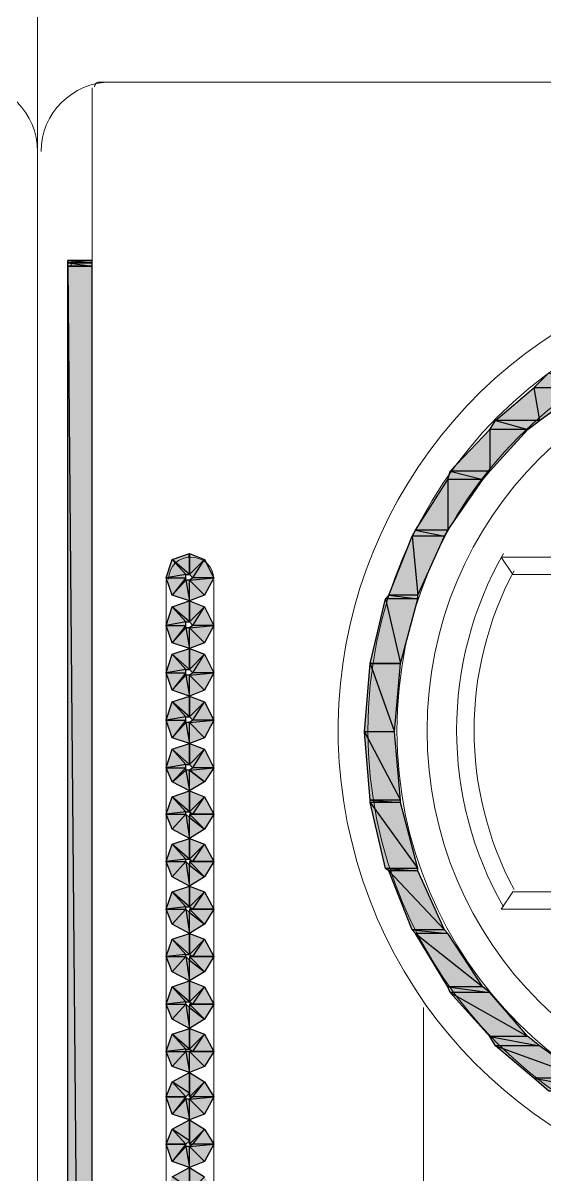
# Model space of a CAD drawing. Header units: millimetres. Extents: x 40 to 176, y -32 to 59.
# Drawn here: x 108.191 to 108.82, y -3.779 to -2.39 of the extents above; entities that cross this region are included whole.
import ezdxf

# ---------------------------------------------------------------- set-up
doc = ezdxf.new("R2010")
doc.units = ezdxf.units.MM
doc.layers.add('15 - Quadro de medição', color=6, linetype='Continuous')

msp = doc.modelspace()

# ---------------------------------------------------------------- hatches: boundary and pattern name
at = {"layer": '15 - Quadro de medição', "true_color": 0x000007}
h = msp.add_hatch(color=7, dxfattribs=at)
h.paths.add_polyline_path([(108.2739, -2.6766), (108.2515, -2.6766)])
h.paths.add_polyline_path([(108.2515, -2.6766), (108.2739, -2.6766), (108.2487, -2.6766)])
h.paths.add_polyline_path([(108.2739, -2.6766), (108.2487, -2.6766)])
h.paths.add_polyline_path([(108.2487, -2.6766), (108.2739, -2.6766), (108.2725, -2.6766)])
h.paths.add_polyline_path([(108.2739, -2.6766), (108.2725, -2.6766), (108.2487, -2.6766)])
h.paths.add_polyline_path([(108.2739, -2.6766), (108.2487, -2.6766)])
h.paths.add_polyline_path([(108.2487, -2.6766), (108.2739, -2.6766), (108.2446, -2.6766)])
h = msp.add_hatch(color=7, dxfattribs=at)
h.paths.add_polyline_path([(108.2739, -2.6766), (108.2446, -2.6766), (108.2739, -2.6794)])
h.paths.add_polyline_path([(108.2446, -2.6766), (108.2739, -2.6794), (108.2446, -2.6794)])
h.paths.add_polyline_path([(108.2739, -2.6794), (108.2446, -2.6794)])
h.paths.add_polyline_path([(108.2446, -2.6794), (108.2739, -2.6794), (108.2725, -2.6794)])
h.paths.add_polyline_path([(108.2739, -2.6794), (108.2725, -2.6794), (108.2446, -2.6794)])
h.paths.add_polyline_path([(108.2739, -2.6794), (108.2446, -2.6794)])
h = msp.add_hatch(color=7, dxfattribs=at)
h.paths.add_polyline_path([(108.2739, -2.6766), (108.2515, -2.6766)])
h.paths.add_polyline_path([(108.2515, -2.6766), (108.2739, -2.6766), (108.2487, -2.6766)])
h.paths.add_polyline_path([(108.2739, -2.6766), (108.2487, -2.6766)])
h.paths.add_polyline_path([(108.2487, -2.6766), (108.2739, -2.6766), (108.2725, -2.6766)])
h.paths.add_polyline_path([(108.2739, -2.6766), (108.2725, -2.6766), (108.2487, -2.6766)])
h.paths.add_polyline_path([(108.2739, -2.6766), (108.2487, -2.6766)])
h.paths.add_polyline_path([(108.2487, -2.6766), (108.2739, -2.6766), (108.2446, -2.6766)])
h = msp.add_hatch(color=7, dxfattribs=at)
h.paths.add_polyline_path([(108.2739, -2.6766), (108.2446, -2.6766), (108.2739, -2.6794)])
h.paths.add_polyline_path([(108.2446, -2.6766), (108.2739, -2.6794), (108.2446, -2.6794)])
h.paths.add_polyline_path([(108.2739, -2.6794), (108.2446, -2.6794)])
h.paths.add_polyline_path([(108.2446, -2.6794), (108.2739, -2.6794), (108.2725, -2.6794)])
h.paths.add_polyline_path([(108.2739, -2.6794), (108.2725, -2.6794), (108.2446, -2.6794)])
h.paths.add_polyline_path([(108.2739, -2.6794), (108.2446, -2.6794)])
h = msp.add_hatch(color=7, dxfattribs=at)
h.paths.add_polyline_path([(108.2739, -2.6794), (108.2446, -2.6794), (108.2739, -2.6836)])
h.paths.add_polyline_path([(108.2446, -2.6794), (108.2739, -2.6836), (108.2446, -2.6836)])
h.paths.add_polyline_path([(108.2739, -2.6836), (108.2446, -2.6836)])
h.paths.add_polyline_path([(108.2446, -2.6836), (108.2739, -2.6836), (108.2725, -2.6836)])
h = msp.add_hatch(color=7, dxfattribs=at)
h.paths.add_polyline_path([(108.2739, -2.6794), (108.2446, -2.6794), (108.2739, -2.6836)])
h.paths.add_polyline_path([(108.2446, -2.6794), (108.2739, -2.6836), (108.2446, -2.6836)])
h.paths.add_polyline_path([(108.2739, -2.6836), (108.2446, -2.6836)])
h.paths.add_polyline_path([(108.2446, -2.6836), (108.2739, -2.6836), (108.2725, -2.6836)])
msp.add_hatch(color=7, dxfattribs=at).paths.add_polyline_path([(108.2487, -2.6766), (108.2739, -2.6766), (108.2725, -2.6766)])
msp.add_hatch(color=7, dxfattribs=at).paths.add_polyline_path([(108.2487, -2.6766), (108.2739, -2.6766), (108.2725, -2.6766)])
h = msp.add_hatch(color=7, dxfattribs=at)
h.paths.add_polyline_path([(108.2739, -2.6836), (108.2446, -2.6836), (108.2739, -6.026)])
h.paths.add_polyline_path([(108.2446, -2.6836), (108.2739, -6.026), (108.2446, -6.026)])
h = msp.add_hatch(color=7, dxfattribs=at)
h.paths.add_polyline_path([(108.2739, -2.6836), (108.2446, -2.6836), (108.2739, -6.026)])
h.paths.add_polyline_path([(108.2446, -2.6836), (108.2739, -6.026), (108.2446, -6.026)])
h = msp.add_hatch(color=7, dxfattribs=at)
h.paths.add_polyline_path([(108.8913, -2.8121), (108.8242, -2.8121), (108.8675, -2.8302)])
h.paths.add_polyline_path([(108.8242, -2.8121), (108.8675, -2.8302), (108.8061, -2.8302)])
h = msp.add_hatch(color=7, dxfattribs=at)
h.paths.add_polyline_path([(108.8675, -2.8302), (108.8061, -2.8302), (108.813, -2.8694)])
h.paths.add_polyline_path([(108.8061, -2.8302), (108.813, -2.8694), (108.76, -2.8694)])
h = msp.add_hatch(color=7, dxfattribs=at)
h.paths.add_polyline_path([(108.813, -2.8694), (108.76, -2.8694), (108.7991, -2.8805)])
h.paths.add_polyline_path([(108.76, -2.8694), (108.7991, -2.8805), (108.753, -2.8805)])
h = msp.add_hatch(color=7, dxfattribs=at)
h.paths.add_polyline_path([(108.7991, -2.8805), (108.753, -2.8805), (108.753, -2.9308)])
h.paths.add_polyline_path([(108.753, -2.8805), (108.753, -2.9308), (108.7055, -2.9308)])
h = msp.add_hatch(color=7, dxfattribs=at)
h.paths.add_polyline_path([(108.753, -2.9308), (108.7055, -2.9308), (108.7446, -2.9406)])
h.paths.add_polyline_path([(108.7055, -2.9308), (108.7446, -2.9406), (108.7027, -2.9406)])
h = msp.add_hatch(color=7, dxfattribs=at)
h.paths.add_polyline_path([(108.7446, -2.9406), (108.7027, -2.9406), (108.7027, -3.002)])
h.paths.add_polyline_path([(108.7027, -2.9406), (108.7027, -3.002), (108.6636, -3.002)])
h = msp.add_hatch(color=7, dxfattribs=at)
h.paths.add_polyline_path([(108.6985, -3.009), (108.6594, -3.009), (108.6664, -3.0803)])
h.paths.add_polyline_path([(108.6594, -3.009), (108.6664, -3.0803), (108.6315, -3.0803)])
h = msp.add_hatch(color=7, dxfattribs=at)
h.paths.add_polyline_path([(108.7027, -3.002), (108.6636, -3.002), (108.6985, -3.009)])
h.paths.add_polyline_path([(108.6636, -3.002), (108.6985, -3.009), (108.6594, -3.009)])
h = msp.add_hatch(color=7, dxfattribs=at)
h.paths.add_polyline_path([(108.3912, -3.03), (108.3912, -3.0551), (108.3703, -3.037)])
h.paths.add_polyline_path([(108.3912, -3.0551), (108.3703, -3.037), (108.387, -3.0551)])
h.paths.add_polyline_path([(108.3703, -3.037), (108.387, -3.0551), (108.3633, -3.0593)])
h.paths.add_polyline_path([(108.387, -3.0551), (108.3633, -3.0593), (108.387, -3.0593)])
h.paths.add_polyline_path([(108.3633, -3.0593), (108.387, -3.0593), (108.3703, -3.0803)])
h.paths.add_polyline_path([(108.387, -3.0593), (108.3703, -3.0803), (108.387, -3.0621)])
h.paths.add_polyline_path([(108.3703, -3.0803), (108.387, -3.0621), (108.3912, -3.0872)])
h.paths.add_polyline_path([(108.387, -3.0621), (108.3912, -3.0872), (108.3912, -3.0621)])
h.paths.add_polyline_path([(108.3912, -3.0872), (108.3912, -3.0621), (108.4094, -3.0803)])
h = msp.add_hatch(color=7, dxfattribs=at)
h.paths.add_polyline_path([(108.4205, -3.0593), (108.3954, -3.0593), (108.4094, -3.037)])
h.paths.add_polyline_path([(108.3954, -3.0593), (108.4094, -3.037), (108.3912, -3.0551)])
h.paths.add_polyline_path([(108.4094, -3.037), (108.3912, -3.0551), (108.3912, -3.03)])
h = msp.add_hatch(color=7, dxfattribs=at)
h.paths.add_polyline_path([(108.4094, -3.0803), (108.3912, -3.0621), (108.4205, -3.0593)])
h.paths.add_polyline_path([(108.3912, -3.0621), (108.4205, -3.0593), (108.3954, -3.0593)])
h = msp.add_hatch(color=7, dxfattribs=at)
h.paths.add_polyline_path([(108.6664, -3.0803), (108.6315, -3.0803), (108.6664, -3.0845)])
h.paths.add_polyline_path([(108.6315, -3.0803), (108.6664, -3.0845), (108.6273, -3.0845)])
h = msp.add_hatch(color=7, dxfattribs=at)
h.paths.add_polyline_path([(108.3912, -3.0872), (108.3912, -3.1124), (108.3703, -3.0942)])
h.paths.add_polyline_path([(108.3912, -3.1124), (108.3703, -3.0942), (108.387, -3.1124)])
h.paths.add_polyline_path([(108.3703, -3.0942), (108.387, -3.1124), (108.3633, -3.1166)])
h.paths.add_polyline_path([(108.387, -3.1124), (108.3633, -3.1166), (108.387, -3.1166)])
h.paths.add_polyline_path([(108.3633, -3.1166), (108.387, -3.1166), (108.3703, -3.1375)])
h.paths.add_polyline_path([(108.387, -3.1166), (108.3703, -3.1375), (108.387, -3.1194)])
h.paths.add_polyline_path([(108.3703, -3.1375), (108.387, -3.1194), (108.3912, -3.1445)])
h.paths.add_polyline_path([(108.387, -3.1194), (108.3912, -3.1445), (108.3912, -3.1194)])
h.paths.add_polyline_path([(108.3912, -3.1445), (108.3912, -3.1194), (108.4094, -3.1375)])
h = msp.add_hatch(color=7, dxfattribs=at)
h.paths.add_polyline_path([(108.4205, -3.1166), (108.3954, -3.1166), (108.4094, -3.0942)])
h.paths.add_polyline_path([(108.3954, -3.1166), (108.4094, -3.0942), (108.3912, -3.1124)])
h.paths.add_polyline_path([(108.4094, -3.0942), (108.3912, -3.1124), (108.3912, -3.0872)])
h = msp.add_hatch(color=7, dxfattribs=at)
h.paths.add_polyline_path([(108.6664, -3.0845), (108.6273, -3.0845), (108.6454, -3.1627)])
h.paths.add_polyline_path([(108.6273, -3.0845), (108.6454, -3.1627), (108.6091, -3.1627)])
h = msp.add_hatch(color=7, dxfattribs=at)
h.paths.add_polyline_path([(108.4094, -3.1375), (108.3912, -3.1194), (108.4205, -3.1166)])
h.paths.add_polyline_path([(108.3912, -3.1194), (108.4205, -3.1166), (108.3954, -3.1166)])
h = msp.add_hatch(color=7, dxfattribs=at)
h.paths.add_polyline_path([(108.3912, -3.1445), (108.3912, -3.1697), (108.3703, -3.1515)])
h.paths.add_polyline_path([(108.3912, -3.1697), (108.3703, -3.1515), (108.387, -3.1697)])
h.paths.add_polyline_path([(108.3703, -3.1515), (108.387, -3.1697), (108.3633, -3.1738)])
h.paths.add_polyline_path([(108.387, -3.1697), (108.3633, -3.1738), (108.387, -3.1738)])
h.paths.add_polyline_path([(108.3633, -3.1738), (108.387, -3.1738), (108.3703, -3.1948)])
h.paths.add_polyline_path([(108.387, -3.1738), (108.3703, -3.1948), (108.387, -3.1766)])
h.paths.add_polyline_path([(108.3703, -3.1948), (108.387, -3.1766), (108.3912, -3.2018)])
h.paths.add_polyline_path([(108.387, -3.1766), (108.3912, -3.2018), (108.3912, -3.1766)])
h.paths.add_polyline_path([(108.3912, -3.2018), (108.3912, -3.1766), (108.4094, -3.1948)])
h = msp.add_hatch(color=7, dxfattribs=at)
h.paths.add_polyline_path([(108.4205, -3.1738), (108.3954, -3.1738), (108.4094, -3.1515)])
h.paths.add_polyline_path([(108.3954, -3.1738), (108.4094, -3.1515), (108.3912, -3.1697)])
h.paths.add_polyline_path([(108.4094, -3.1515), (108.3912, -3.1697), (108.3912, -3.1445)])
h = msp.add_hatch(color=7, dxfattribs=at)
h.paths.add_polyline_path([(108.6454, -3.1627), (108.6091, -3.1627), (108.6384, -3.2451)])
h.paths.add_polyline_path([(108.6091, -3.1627), (108.6384, -3.2451), (108.6021, -3.2451)])
h = msp.add_hatch(color=7, dxfattribs=at)
h.paths.add_polyline_path([(108.4094, -3.1948), (108.3912, -3.1766), (108.4205, -3.1738)])
h.paths.add_polyline_path([(108.3912, -3.1766), (108.4205, -3.1738), (108.3954, -3.1738)])
h = msp.add_hatch(color=7, dxfattribs=at)
h.paths.add_polyline_path([(108.3912, -3.2018), (108.3912, -3.2269), (108.3703, -3.2088)])
h.paths.add_polyline_path([(108.3912, -3.2269), (108.3703, -3.2088), (108.387, -3.2269)])
h.paths.add_polyline_path([(108.3703, -3.2088), (108.387, -3.2269), (108.3633, -3.2311)])
h.paths.add_polyline_path([(108.387, -3.2269), (108.3633, -3.2311), (108.387, -3.2311)])
h.paths.add_polyline_path([(108.3633, -3.2311), (108.387, -3.2311), (108.3703, -3.2521)])
h.paths.add_polyline_path([(108.387, -3.2311), (108.3703, -3.2521), (108.387, -3.2339)])
h.paths.add_polyline_path([(108.3703, -3.2521), (108.387, -3.2339), (108.3912, -3.259)])
h.paths.add_polyline_path([(108.387, -3.2339), (108.3912, -3.259), (108.3912, -3.2339)])
h.paths.add_polyline_path([(108.3912, -3.259), (108.3912, -3.2339), (108.4094, -3.2521)])
h = msp.add_hatch(color=7, dxfattribs=at)
h.paths.add_polyline_path([(108.4205, -3.2311), (108.3954, -3.2311), (108.4094, -3.2088)])
h.paths.add_polyline_path([(108.3954, -3.2311), (108.4094, -3.2088), (108.3912, -3.2269)])
h.paths.add_polyline_path([(108.4094, -3.2088), (108.3912, -3.2269), (108.3912, -3.2018)])
h = msp.add_hatch(color=7, dxfattribs=at)
h.paths.add_polyline_path([(108.4094, -3.2521), (108.3912, -3.2339), (108.4205, -3.2311)])
h.paths.add_polyline_path([(108.3912, -3.2339), (108.4205, -3.2311), (108.3954, -3.2311)])
h = msp.add_hatch(color=7, dxfattribs=at)
h.paths.add_polyline_path([(108.6384, -3.2451), (108.6021, -3.2451), (108.6454, -3.3275)])
h.paths.add_polyline_path([(108.6021, -3.2451), (108.6454, -3.3275), (108.6091, -3.3275)])
h = msp.add_hatch(color=7, dxfattribs=at)
h.paths.add_polyline_path([(108.3912, -3.259), (108.3912, -3.2842), (108.3703, -3.266)])
h.paths.add_polyline_path([(108.3912, -3.2842), (108.3703, -3.266), (108.387, -3.2842)])
h.paths.add_polyline_path([(108.3703, -3.266), (108.387, -3.2842), (108.3633, -3.2884)])
h.paths.add_polyline_path([(108.387, -3.2842), (108.3633, -3.2884), (108.387, -3.2884)])
h.paths.add_polyline_path([(108.3633, -3.2884), (108.387, -3.2884), (108.3703, -3.3051)])
h.paths.add_polyline_path([(108.387, -3.2884), (108.3703, -3.3051), (108.387, -3.2912)])
h.paths.add_polyline_path([(108.3703, -3.3051), (108.387, -3.2912), (108.3912, -3.3163)])
h.paths.add_polyline_path([(108.387, -3.2912), (108.3912, -3.3163), (108.3912, -3.2912)])
h.paths.add_polyline_path([(108.3912, -3.3163), (108.3912, -3.2912), (108.4094, -3.3051)])
h = msp.add_hatch(color=7, dxfattribs=at)
h.paths.add_polyline_path([(108.4205, -3.2884), (108.3954, -3.2884), (108.4094, -3.266)])
h.paths.add_polyline_path([(108.3954, -3.2884), (108.4094, -3.266), (108.3912, -3.2842)])
h.paths.add_polyline_path([(108.4094, -3.266), (108.3912, -3.2842), (108.3912, -3.259)])
h = msp.add_hatch(color=7, dxfattribs=at)
h.paths.add_polyline_path([(108.4094, -3.3051), (108.3912, -3.2912), (108.4205, -3.2884)])
h.paths.add_polyline_path([(108.3912, -3.2912), (108.4205, -3.2884), (108.3954, -3.2884)])
h = msp.add_hatch(color=7, dxfattribs=at)
h.paths.add_polyline_path([(108.3912, -3.3163), (108.3912, -3.3415), (108.3703, -3.3233)])
h.paths.add_polyline_path([(108.3912, -3.3415), (108.3703, -3.3233), (108.387, -3.3415)])
h.paths.add_polyline_path([(108.3703, -3.3233), (108.387, -3.3415), (108.3633, -3.3443)])
h.paths.add_polyline_path([(108.387, -3.3415), (108.3633, -3.3443), (108.387, -3.3443)])
h.paths.add_polyline_path([(108.3633, -3.3443), (108.387, -3.3443), (108.3703, -3.3624)])
h = msp.add_hatch(color=7, dxfattribs=at)
h.paths.add_polyline_path([(108.4205, -3.3443), (108.3954, -3.3443), (108.4094, -3.3233)])
h.paths.add_polyline_path([(108.3954, -3.3443), (108.4094, -3.3233), (108.3912, -3.3415)])
h.paths.add_polyline_path([(108.4094, -3.3233), (108.3912, -3.3415), (108.3912, -3.3163)])
h = msp.add_hatch(color=7, dxfattribs=at)
h.paths.add_polyline_path([(108.6454, -3.3275), (108.6091, -3.3275), (108.6454, -3.3303)])
h.paths.add_polyline_path([(108.6091, -3.3275), (108.6454, -3.3303), (108.6091, -3.3303)])
h = msp.add_hatch(color=7, dxfattribs=at)
h.paths.add_polyline_path([(108.6454, -3.3303), (108.6091, -3.3303), (108.6664, -3.4099)])
h.paths.add_polyline_path([(108.6091, -3.3303), (108.6664, -3.4099), (108.6273, -3.4099)])
h = msp.add_hatch(color=7, dxfattribs=at)
h.paths.add_polyline_path([(108.3703, -3.3624), (108.387, -3.3443), (108.3912, -3.3736)])
h.paths.add_polyline_path([(108.387, -3.3443), (108.3912, -3.3736), (108.3912, -3.3484)])
h.paths.add_polyline_path([(108.3912, -3.3736), (108.3912, -3.3484), (108.4094, -3.3624)])
h.paths.add_polyline_path([(108.3912, -3.3484), (108.4094, -3.3624), (108.3912, -3.3443)])
h.paths.add_polyline_path([(108.4094, -3.3624), (108.3912, -3.3443), (108.4205, -3.3443)])
h.paths.add_polyline_path([(108.3912, -3.3443), (108.4205, -3.3443), (108.3954, -3.3443)])
h = msp.add_hatch(color=7, dxfattribs=at)
h.paths.add_polyline_path([(108.3912, -3.3736), (108.3912, -3.3987), (108.3703, -3.3806)])
h.paths.add_polyline_path([(108.3912, -3.3987), (108.3703, -3.3806), (108.387, -3.3987)])
h.paths.add_polyline_path([(108.3703, -3.3806), (108.387, -3.3987), (108.3633, -3.4015)])
h.paths.add_polyline_path([(108.387, -3.3987), (108.3633, -3.4015), (108.387, -3.4015)])
h.paths.add_polyline_path([(108.3633, -3.4015), (108.387, -3.4015), (108.3703, -3.4197)])
h = msp.add_hatch(color=7, dxfattribs=at)
h.paths.add_polyline_path([(108.4205, -3.4015), (108.3954, -3.4015), (108.4094, -3.3806)])
h.paths.add_polyline_path([(108.3954, -3.4015), (108.4094, -3.3806), (108.3912, -3.3987)])
h.paths.add_polyline_path([(108.4094, -3.3806), (108.3912, -3.3987), (108.3912, -3.3736)])
h = msp.add_hatch(color=7, dxfattribs=at)
h.paths.add_polyline_path([(108.3703, -3.4197), (108.387, -3.4015), (108.3912, -3.4309)])
h.paths.add_polyline_path([(108.387, -3.4015), (108.3912, -3.4309), (108.3912, -3.4057)])
h.paths.add_polyline_path([(108.3912, -3.4309), (108.3912, -3.4057), (108.4094, -3.4197)])
h.paths.add_polyline_path([(108.3912, -3.4057), (108.4094, -3.4197), (108.3912, -3.4015)])
h.paths.add_polyline_path([(108.4094, -3.4197), (108.3912, -3.4015), (108.4205, -3.4015)])
h.paths.add_polyline_path([(108.3912, -3.4015), (108.4205, -3.4015), (108.3954, -3.4015)])
h = msp.add_hatch(color=7, dxfattribs=at)
h.paths.add_polyline_path([(108.6664, -3.4099), (108.6273, -3.4099), (108.6664, -3.4127)])
h.paths.add_polyline_path([(108.6273, -3.4099), (108.6664, -3.4127), (108.6315, -3.4127)])
h = msp.add_hatch(color=7, dxfattribs=at)
h.paths.add_polyline_path([(108.6664, -3.4127), (108.6315, -3.4127), (108.6985, -3.4839)])
h.paths.add_polyline_path([(108.6315, -3.4127), (108.6985, -3.4839), (108.6594, -3.4839)])
h = msp.add_hatch(color=7, dxfattribs=at)
h.paths.add_polyline_path([(108.3912, -3.4309), (108.3912, -3.456), (108.3703, -3.4378)])
h.paths.add_polyline_path([(108.3912, -3.456), (108.3703, -3.4378), (108.387, -3.456)])
h.paths.add_polyline_path([(108.3703, -3.4378), (108.387, -3.456), (108.3633, -3.4588)])
h.paths.add_polyline_path([(108.387, -3.456), (108.3633, -3.4588), (108.387, -3.4588)])
h.paths.add_polyline_path([(108.3633, -3.4588), (108.387, -3.4588), (108.3703, -3.4769)])
h = msp.add_hatch(color=7, dxfattribs=at)
h.paths.add_polyline_path([(108.4205, -3.4588), (108.3954, -3.4588), (108.4094, -3.4378)])
h.paths.add_polyline_path([(108.3954, -3.4588), (108.4094, -3.4378), (108.3912, -3.456)])
h.paths.add_polyline_path([(108.4094, -3.4378), (108.3912, -3.456), (108.3912, -3.4309)])
h = msp.add_hatch(color=7, dxfattribs=at)
h.paths.add_polyline_path([(108.3703, -3.4769), (108.387, -3.4588), (108.3912, -3.4881)])
h.paths.add_polyline_path([(108.387, -3.4588), (108.3912, -3.4881), (108.3912, -3.463)])
h.paths.add_polyline_path([(108.3912, -3.4881), (108.3912, -3.463), (108.4094, -3.4769)])
h.paths.add_polyline_path([(108.3912, -3.463), (108.4094, -3.4769), (108.3912, -3.4588)])
h.paths.add_polyline_path([(108.4094, -3.4769), (108.3912, -3.4588), (108.4205, -3.4588)])
h.paths.add_polyline_path([(108.3912, -3.4588), (108.4205, -3.4588), (108.3954, -3.4588)])
h = msp.add_hatch(color=7, dxfattribs=at)
h.paths.add_polyline_path([(108.6985, -3.4839), (108.6594, -3.4839), (108.7027, -3.4881)])
h.paths.add_polyline_path([(108.6594, -3.4839), (108.7027, -3.4881), (108.6636, -3.4881)])
h = msp.add_hatch(color=7, dxfattribs=at)
h.paths.add_polyline_path([(108.3912, -3.4881), (108.3912, -3.5133), (108.3703, -3.4951)])
h.paths.add_polyline_path([(108.3912, -3.5133), (108.3703, -3.4951), (108.387, -3.5133)])
h.paths.add_polyline_path([(108.3703, -3.4951), (108.387, -3.5133), (108.3633, -3.5161)])
h.paths.add_polyline_path([(108.387, -3.5133), (108.3633, -3.5161), (108.387, -3.5161)])
h.paths.add_polyline_path([(108.3633, -3.5161), (108.387, -3.5161), (108.3703, -3.5342)])
h = msp.add_hatch(color=7, dxfattribs=at)
h.paths.add_polyline_path([(108.4205, -3.5161), (108.3954, -3.5161), (108.4094, -3.4951)])
h.paths.add_polyline_path([(108.3954, -3.5161), (108.4094, -3.4951), (108.3912, -3.5133)])
h.paths.add_polyline_path([(108.4094, -3.4951), (108.3912, -3.5133), (108.3912, -3.4881)])
h = msp.add_hatch(color=7, dxfattribs=at)
h.paths.add_polyline_path([(108.7027, -3.4881), (108.6636, -3.4881), (108.7446, -3.5524)])
h.paths.add_polyline_path([(108.6636, -3.4881), (108.7446, -3.5524), (108.7027, -3.5524)])
h = msp.add_hatch(color=7, dxfattribs=at)
h.paths.add_polyline_path([(108.3703, -3.5342), (108.387, -3.5161), (108.3912, -3.5454)])
h.paths.add_polyline_path([(108.387, -3.5161), (108.3912, -3.5454), (108.3912, -3.5202)])
h.paths.add_polyline_path([(108.3912, -3.5454), (108.3912, -3.5202), (108.4094, -3.5342)])
h.paths.add_polyline_path([(108.3912, -3.5202), (108.4094, -3.5342), (108.3912, -3.5161)])
h.paths.add_polyline_path([(108.4094, -3.5342), (108.3912, -3.5161), (108.4205, -3.5161)])
h.paths.add_polyline_path([(108.3912, -3.5161), (108.4205, -3.5161), (108.3954, -3.5161)])
h = msp.add_hatch(color=7, dxfattribs=at)
h.paths.add_polyline_path([(108.3912, -3.5454), (108.3912, -3.5705), (108.3703, -3.5524)])
h.paths.add_polyline_path([(108.3912, -3.5705), (108.3703, -3.5524), (108.387, -3.5705)])
h.paths.add_polyline_path([(108.3703, -3.5524), (108.387, -3.5705), (108.3633, -3.5733)])
h.paths.add_polyline_path([(108.387, -3.5705), (108.3633, -3.5733), (108.387, -3.5733)])
h.paths.add_polyline_path([(108.3633, -3.5733), (108.387, -3.5733), (108.3703, -3.5915)])
h = msp.add_hatch(color=7, dxfattribs=at)
h.paths.add_polyline_path([(108.4205, -3.5733), (108.3954, -3.5733), (108.4094, -3.5524)])
h.paths.add_polyline_path([(108.3954, -3.5733), (108.4094, -3.5524), (108.3912, -3.5705)])
h.paths.add_polyline_path([(108.4094, -3.5524), (108.3912, -3.5705), (108.3912, -3.5454)])
h = msp.add_hatch(color=7, dxfattribs=at)
h.paths.add_polyline_path([(108.7446, -3.5524), (108.7027, -3.5524), (108.753, -3.5594)])
h.paths.add_polyline_path([(108.7027, -3.5524), (108.753, -3.5594), (108.7055, -3.5594)])
h = msp.add_hatch(color=7, dxfattribs=at)
h.paths.add_polyline_path([(108.753, -3.5594), (108.7055, -3.5594), (108.7991, -3.6124)])
h.paths.add_polyline_path([(108.7055, -3.5594), (108.7991, -3.6124), (108.753, -3.6124)])
h = msp.add_hatch(color=7, dxfattribs=at)
h.paths.add_polyline_path([(108.3703, -3.5915), (108.387, -3.5733), (108.3912, -3.6027)])
h.paths.add_polyline_path([(108.387, -3.5733), (108.3912, -3.6027), (108.3912, -3.5775)])
h.paths.add_polyline_path([(108.3912, -3.6027), (108.3912, -3.5775), (108.4094, -3.5915)])
h.paths.add_polyline_path([(108.3912, -3.5775), (108.4094, -3.5915), (108.3912, -3.5733)])
h.paths.add_polyline_path([(108.4094, -3.5915), (108.3912, -3.5733), (108.4205, -3.5733)])
h.paths.add_polyline_path([(108.3912, -3.5733), (108.4205, -3.5733), (108.3954, -3.5733)])
h = msp.add_hatch(color=7, dxfattribs=at)
h.paths.add_polyline_path([(108.3912, -3.6027), (108.3912, -3.6278), (108.3703, -3.6096)])
h.paths.add_polyline_path([(108.3912, -3.6278), (108.3703, -3.6096), (108.387, -3.6278)])
h.paths.add_polyline_path([(108.3703, -3.6096), (108.387, -3.6278), (108.3633, -3.6306)])
h.paths.add_polyline_path([(108.387, -3.6278), (108.3633, -3.6306), (108.387, -3.6306)])
h.paths.add_polyline_path([(108.3633, -3.6306), (108.387, -3.6306), (108.3703, -3.6487)])
h = msp.add_hatch(color=7, dxfattribs=at)
h.paths.add_polyline_path([(108.4205, -3.6306), (108.3954, -3.6306), (108.4094, -3.6096)])
h.paths.add_polyline_path([(108.3954, -3.6306), (108.4094, -3.6096), (108.3912, -3.6278)])
h.paths.add_polyline_path([(108.4094, -3.6096), (108.3912, -3.6278), (108.3912, -3.6027)])
h = msp.add_hatch(color=7, dxfattribs=at)
h.paths.add_polyline_path([(108.7991, -3.6124), (108.753, -3.6124), (108.813, -3.6236)])
h.paths.add_polyline_path([(108.753, -3.6124), (108.813, -3.6236), (108.76, -3.6236)])
h = msp.add_hatch(color=7, dxfattribs=at)
h.paths.add_polyline_path([(108.813, -3.6236), (108.76, -3.6236), (108.8675, -3.6627)])
h.paths.add_polyline_path([(108.76, -3.6236), (108.8675, -3.6627), (108.8061, -3.6627)])
h = msp.add_hatch(color=7, dxfattribs=at)
h.paths.add_polyline_path([(108.3703, -3.6487), (108.387, -3.6306), (108.3912, -3.6557)])
h.paths.add_polyline_path([(108.387, -3.6306), (108.3912, -3.6557), (108.3912, -3.6306)])
h.paths.add_polyline_path([(108.3912, -3.6557), (108.3912, -3.6306), (108.4094, -3.6487)])
h = msp.add_hatch(color=7, dxfattribs=at)
h.paths.add_polyline_path([(108.4094, -3.6487), (108.3912, -3.6306), (108.4205, -3.6306)])
h.paths.add_polyline_path([(108.3912, -3.6306), (108.4205, -3.6306), (108.3954, -3.6306)])
h = msp.add_hatch(color=7, dxfattribs=at)
h.paths.add_polyline_path([(108.4205, -3.6851), (108.3954, -3.6851), (108.4094, -3.6669)])
h.paths.add_polyline_path([(108.3954, -3.6851), (108.4094, -3.6669), (108.3912, -3.6851)])
h.paths.add_polyline_path([(108.4094, -3.6669), (108.3912, -3.6851), (108.3912, -3.6557)])
h.paths.add_polyline_path([(108.3912, -3.6851), (108.3912, -3.6557), (108.3912, -3.6809)])
h.paths.add_polyline_path([(108.3912, -3.6557), (108.3912, -3.6809), (108.3703, -3.6669)])
h.paths.add_polyline_path([(108.3912, -3.6809), (108.3703, -3.6669), (108.387, -3.6851)])
h.paths.add_polyline_path([(108.3703, -3.6669), (108.387, -3.6851), (108.3633, -3.6851)])
h = msp.add_hatch(color=7, dxfattribs=at)
h.paths.add_polyline_path([(108.8675, -3.6627), (108.8061, -3.6627), (108.8913, -3.6781)])
h.paths.add_polyline_path([(108.8061, -3.6627), (108.8913, -3.6781), (108.8242, -3.6781)])
h = msp.add_hatch(color=7, dxfattribs=at)
h.paths.add_polyline_path([(108.3633, -3.6851), (108.387, -3.6851), (108.3703, -3.706)])
h.paths.add_polyline_path([(108.387, -3.6851), (108.3703, -3.706), (108.387, -3.6879)])
h.paths.add_polyline_path([(108.3703, -3.706), (108.387, -3.6879), (108.3912, -3.713)])
h.paths.add_polyline_path([(108.387, -3.6879), (108.3912, -3.713), (108.3912, -3.6879)])
h.paths.add_polyline_path([(108.3912, -3.713), (108.3912, -3.6879), (108.4094, -3.706)])
h = msp.add_hatch(color=7, dxfattribs=at)
h.paths.add_polyline_path([(108.4094, -3.706), (108.3912, -3.6879), (108.4205, -3.6851)])
h.paths.add_polyline_path([(108.3912, -3.6879), (108.4205, -3.6851), (108.3954, -3.6851)])
h = msp.add_hatch(color=7, dxfattribs=at)
h.paths.add_polyline_path([(108.4205, -3.7423), (108.3954, -3.7423), (108.4094, -3.7242)])
h.paths.add_polyline_path([(108.3954, -3.7423), (108.4094, -3.7242), (108.3912, -3.7423)])
h.paths.add_polyline_path([(108.4094, -3.7242), (108.3912, -3.7423), (108.3912, -3.713)])
h.paths.add_polyline_path([(108.3912, -3.7423), (108.3912, -3.713), (108.3912, -3.7381)])
h.paths.add_polyline_path([(108.3912, -3.713), (108.3912, -3.7381), (108.3703, -3.7242)])
h.paths.add_polyline_path([(108.3912, -3.7381), (108.3703, -3.7242), (108.387, -3.7423)])
h.paths.add_polyline_path([(108.3703, -3.7242), (108.387, -3.7423), (108.3633, -3.7423)])
h = msp.add_hatch(color=7, dxfattribs=at)
h.paths.add_polyline_path([(108.3633, -3.7423), (108.387, -3.7423), (108.3703, -3.7633)])
h.paths.add_polyline_path([(108.387, -3.7423), (108.3703, -3.7633), (108.387, -3.7451)])
h.paths.add_polyline_path([(108.3703, -3.7633), (108.387, -3.7451), (108.3912, -3.7703)])
h.paths.add_polyline_path([(108.387, -3.7451), (108.3912, -3.7703), (108.3912, -3.7451)])
h.paths.add_polyline_path([(108.3912, -3.7703), (108.3912, -3.7451), (108.4094, -3.7633)])
h = msp.add_hatch(color=7, dxfattribs=at)
h.paths.add_polyline_path([(108.4094, -3.7633), (108.3912, -3.7451), (108.4205, -3.7423)])
h.paths.add_polyline_path([(108.3912, -3.7451), (108.4205, -3.7423), (108.3954, -3.7423)])
h = msp.add_hatch(color=7, dxfattribs=at)
h.paths.add_polyline_path([(108.4205, -3.7996), (108.3954, -3.7996), (108.4094, -3.7814)])
h.paths.add_polyline_path([(108.3954, -3.7996), (108.4094, -3.7814), (108.3912, -3.7996)])
h.paths.add_polyline_path([(108.4094, -3.7814), (108.3912, -3.7996), (108.3912, -3.7703)])
h.paths.add_polyline_path([(108.3912, -3.7996), (108.3912, -3.7703), (108.3912, -3.7954)])
h.paths.add_polyline_path([(108.3912, -3.7703), (108.3912, -3.7954), (108.3703, -3.7814)])
h.paths.add_polyline_path([(108.3912, -3.7954), (108.3703, -3.7814), (108.387, -3.7996)])
h.paths.add_polyline_path([(108.3703, -3.7814), (108.387, -3.7996), (108.3633, -3.7996)])

# ---------------------------------------------------------------- linework, layer by layer
at = {"layer": '15 - Quadro de medição', "color": 7, "linetype": 'Continuous', "lineweight": 20, "true_color": 0x000007}
for points in [[(106.3533, -2.319), (108.2082, -2.319), (108.2082, -6.026), (106.3533, -6.026)], [(108.2082, -2.319), (110.0617, -2.319), (110.0617, -6.026), (108.2082, -6.026)]]:
    msp.add_lwpolyline(points, close=True, dxfattribs=at)
for points in [[(108.2809, -2.4615), (109.9961, -2.4615), (109.9961, -6.026), (108.2739, -6.026), (108.2725, -6.026), (108.2082, -6.026)], [(108.2739, -6.026), (108.2739, -2.4685), (108.2739, -2.4685)], [(108.2948, -2.4615), (109.9751, -2.4615), (109.9751, -2.4615)], [(108.2082, -2.5481), (108.2082, -6.026), (106.3533, -6.026), (106.3533, -2.5481)], [(110.0617, -2.5481), (110.0617, -6.026), (108.2082, -6.026), (108.2082, -2.5481)], [(108.2515, -2.6766), (108.2739, -2.6766), (108.2739, -2.6766)], [(108.2515, -2.6766), (108.2739, -2.6766), (108.2739, -2.6766)], [(108.2446, -2.6836), (108.2446, -6.026), (108.2739, -6.026), (108.2306, -6.026)], [(108.2739, -6.026), (108.2446, -6.026), (108.2446, -2.6836)], [(108.3912, -3.0342), (108.3898, -3.0328), (108.3898, -3.0328)], [(108.7809, -3.0551), (108.7669, -3.0342), (108.7669, -3.0342)], [(108.7669, -3.0342), (109.5072, -3.0342), (109.5072, -3.0342)], [(108.7809, -3.0551), (109.4961, -3.0551), (109.4961, -3.0551)], [(108.3633, -3.97), (108.3633, -3.0621), (108.3633, -3.0621)], [(108.4205, -3.0621), (108.4205, -3.97), (108.4205, -3.97)], [(108.7809, -3.4378), (108.7669, -3.4588), (108.7669, -3.4588)], [(109.4961, -3.4378), (108.7809, -3.4378), (108.7809, -3.4378)], [(109.5072, -3.4588), (108.7669, -3.4588), (108.7669, -3.4588)], [(108.7669, -3.4588), (109.1245, -3.4588), (109.1245, -3.4588)], [(108.3912, -3.4993), (108.3912, -3.4881), (108.3912, -3.4881)], [(108.6734, -3.9239), (108.6734, -3.5775), (108.6734, -3.5775)]]:
    msp.add_lwpolyline(points, dxfattribs=at)
at = {"layer": '15 - Quadro de medição', "color": 7, "linetype": 'Continuous', "lineweight": -2, "true_color": 0x000007}
for points in [[(108.2487, -2.6766), (108.2739, -2.6766), (108.2446, -2.6766)], [(108.2739, -2.6766), (108.2446, -2.6766), (108.2739, -2.6794)], [(108.2446, -2.6766), (108.2739, -2.6794), (108.2446, -2.6794)], [(108.2487, -2.6766), (108.2739, -2.6766), (108.2446, -2.6766)], [(108.2739, -2.6766), (108.2446, -2.6766), (108.2739, -2.6794)], [(108.2446, -2.6766), (108.2739, -2.6794), (108.2446, -2.6794)], [(108.2739, -2.6794), (108.2446, -2.6794)], [(108.2446, -2.6794), (108.2739, -2.6794), (108.2725, -2.6794)], [(108.2739, -2.6794), (108.2725, -2.6794), (108.2446, -2.6794)], [(108.2739, -2.6794), (108.2446, -2.6794)], [(108.2739, -2.6794), (108.2446, -2.6794), (108.2739, -2.6836)], [(108.2446, -2.6794), (108.2739, -2.6836), (108.2446, -2.6836)], [(108.2739, -2.6794), (108.2446, -2.6794)], [(108.2446, -2.6794), (108.2739, -2.6794), (108.2725, -2.6794)], [(108.2739, -2.6794), (108.2725, -2.6794), (108.2446, -2.6794)], [(108.2739, -2.6794), (108.2446, -2.6794)], [(108.2739, -2.6794), (108.2446, -2.6794), (108.2739, -2.6836)], [(108.2446, -2.6794), (108.2739, -2.6836), (108.2446, -2.6836)], [(108.2515, -2.6766), (108.2739, -2.6766), (108.2487, -2.6766)], [(108.2739, -2.6766), (108.2487, -2.6766)], [(108.2487, -2.6766), (108.2739, -2.6766), (108.2725, -2.6766)], [(108.2739, -2.6766), (108.2725, -2.6766), (108.2487, -2.6766)], [(108.2739, -2.6766), (108.2487, -2.6766)], [(108.2487, -2.6766), (108.2739, -2.6766), (108.2725, -2.6766)], [(108.2515, -2.6766), (108.2739, -2.6766), (108.2487, -2.6766)], [(108.2739, -2.6766), (108.2487, -2.6766)], [(108.2487, -2.6766), (108.2739, -2.6766), (108.2725, -2.6766)], [(108.2739, -2.6766), (108.2725, -2.6766), (108.2487, -2.6766)], [(108.2739, -2.6766), (108.2487, -2.6766)], [(108.2487, -2.6766), (108.2739, -2.6766), (108.2725, -2.6766)], [(108.2739, -2.6766), (108.2515, -2.6766)], [(108.2739, -2.6766), (108.2515, -2.6766)], [(108.2739, -2.6836), (108.2446, -2.6836)], [(108.2446, -2.6836), (108.2739, -2.6836), (108.2725, -2.6836)], [(108.2739, -2.6836), (108.2446, -2.6836), (108.2739, -6.026)], [(108.2446, -2.6836), (108.2739, -6.026), (108.2446, -6.026)], [(108.2739, -2.6836), (108.2446, -2.6836)], [(108.2446, -2.6836), (108.2739, -2.6836), (108.2725, -2.6836)], [(108.2739, -2.6836), (108.2446, -2.6836), (108.2739, -6.026)], [(108.2446, -2.6836), (108.2739, -6.026), (108.2446, -6.026)], [(108.8242, -2.8121), (108.8675, -2.8302), (108.8061, -2.8302)], [(108.8061, -2.8302), (108.813, -2.8694), (108.76, -2.8694)], [(108.8675, -2.8302), (108.8061, -2.8302), (108.813, -2.8694)], [(108.76, -2.8694), (108.7991, -2.8805), (108.753, -2.8805)], [(108.813, -2.8694), (108.76, -2.8694), (108.7991, -2.8805)], [(108.753, -2.8805), (108.753, -2.9308), (108.7055, -2.9308)], [(108.7991, -2.8805), (108.753, -2.8805), (108.753, -2.9308)], [(108.7055, -2.9308), (108.7446, -2.9406), (108.7027, -2.9406)], [(108.753, -2.9308), (108.7055, -2.9308), (108.7446, -2.9406)], [(108.7027, -2.9406), (108.7027, -3.002), (108.6636, -3.002)], [(108.7446, -2.9406), (108.7027, -2.9406), (108.7027, -3.002)], [(108.6594, -3.009), (108.6664, -3.0803), (108.6315, -3.0803)], [(108.6636, -3.002), (108.6985, -3.009), (108.6594, -3.009)], [(108.6985, -3.009), (108.6594, -3.009), (108.6664, -3.0803)], [(108.7027, -3.002), (108.6636, -3.002), (108.6985, -3.009)], [(108.3703, -3.037), (108.387, -3.0551), (108.3633, -3.0593)], [(108.3912, -3.03), (108.3912, -3.0551), (108.3703, -3.037)], [(108.3912, -3.0551), (108.3703, -3.037), (108.387, -3.0551)], [(108.4094, -3.037), (108.3912, -3.0551), (108.3912, -3.03)], [(108.3954, -3.0593), (108.4094, -3.037), (108.3912, -3.0551)], [(108.4205, -3.0593), (108.3954, -3.0593), (108.4094, -3.037)], [(108.387, -3.0551), (108.3633, -3.0593), (108.387, -3.0593)], [(108.3633, -3.0593), (108.387, -3.0593), (108.3703, -3.0803)], [(108.387, -3.0593), (108.3703, -3.0803), (108.387, -3.0621)], [(108.3703, -3.0803), (108.387, -3.0621), (108.3912, -3.0872)], [(108.387, -3.0621), (108.3912, -3.0872), (108.3912, -3.0621)], [(108.4094, -3.0803), (108.3912, -3.0621), (108.4205, -3.0593)], [(108.3912, -3.0621), (108.4205, -3.0593), (108.3954, -3.0593)], [(108.3912, -3.0872), (108.3912, -3.0621), (108.4094, -3.0803)], [(108.6315, -3.0803), (108.6664, -3.0845), (108.6273, -3.0845)], [(108.6664, -3.0803), (108.6315, -3.0803), (108.6664, -3.0845)], [(108.3703, -3.0942), (108.387, -3.1124), (108.3633, -3.1166)], [(108.3912, -3.0872), (108.3912, -3.1124), (108.3703, -3.0942)], [(108.3912, -3.1124), (108.3703, -3.0942), (108.387, -3.1124)], [(108.4094, -3.0942), (108.3912, -3.1124), (108.3912, -3.0872)], [(108.3954, -3.1166), (108.4094, -3.0942), (108.3912, -3.1124)], [(108.4205, -3.1166), (108.3954, -3.1166), (108.4094, -3.0942)], [(108.6273, -3.0845), (108.6454, -3.1627), (108.6091, -3.1627)], [(108.6664, -3.0845), (108.6273, -3.0845), (108.6454, -3.1627)], [(108.387, -3.1124), (108.3633, -3.1166), (108.387, -3.1166)], [(108.3633, -3.1166), (108.387, -3.1166), (108.3703, -3.1375)], [(108.387, -3.1166), (108.3703, -3.1375), (108.387, -3.1194)], [(108.3703, -3.1375), (108.387, -3.1194), (108.3912, -3.1445)], [(108.387, -3.1194), (108.3912, -3.1445), (108.3912, -3.1194)], [(108.4094, -3.1375), (108.3912, -3.1194), (108.4205, -3.1166)], [(108.3912, -3.1194), (108.4205, -3.1166), (108.3954, -3.1166)], [(108.3912, -3.1445), (108.3912, -3.1194), (108.4094, -3.1375)], [(108.3703, -3.1515), (108.387, -3.1697), (108.3633, -3.1738)], [(108.3912, -3.1445), (108.3912, -3.1697), (108.3703, -3.1515)], [(108.3912, -3.1697), (108.3703, -3.1515), (108.387, -3.1697)], [(108.4094, -3.1515), (108.3912, -3.1697), (108.3912, -3.1445)], [(108.3954, -3.1738), (108.4094, -3.1515), (108.3912, -3.1697)], [(108.4205, -3.1738), (108.3954, -3.1738), (108.4094, -3.1515)], [(108.6091, -3.1627), (108.6384, -3.2451), (108.6021, -3.2451)], [(108.6091, -3.1627), (108.6454, -3.1627), (108.6454, -3.1627)], [(108.6454, -3.1627), (108.6454, -3.1627), (108.6091, -3.1627)], [(108.6454, -3.1627), (108.6091, -3.1627), (108.6384, -3.2451)], [(108.387, -3.1697), (108.3633, -3.1738), (108.387, -3.1738)], [(108.3633, -3.1738), (108.387, -3.1738), (108.3703, -3.1948)], [(108.387, -3.1738), (108.3703, -3.1948), (108.387, -3.1766)], [(108.3703, -3.1948), (108.387, -3.1766), (108.3912, -3.2018)], [(108.387, -3.1766), (108.3912, -3.2018), (108.3912, -3.1766)], [(108.4094, -3.1948), (108.3912, -3.1766), (108.4205, -3.1738)], [(108.3912, -3.1766), (108.4205, -3.1738), (108.3954, -3.1738)], [(108.3912, -3.2018), (108.3912, -3.1766), (108.4094, -3.1948)], [(108.3703, -3.2088), (108.387, -3.2269), (108.3633, -3.2311)], [(108.3912, -3.2018), (108.3912, -3.2269), (108.3703, -3.2088)], [(108.3912, -3.2269), (108.3703, -3.2088), (108.387, -3.2269)], [(108.4094, -3.2088), (108.3912, -3.2269), (108.3912, -3.2018)], [(108.3954, -3.2311), (108.4094, -3.2088), (108.3912, -3.2269)], [(108.4205, -3.2311), (108.3954, -3.2311), (108.4094, -3.2088)], [(108.387, -3.2269), (108.3633, -3.2311), (108.387, -3.2311)], [(108.3633, -3.2311), (108.387, -3.2311), (108.3703, -3.2521)], [(108.387, -3.2311), (108.3703, -3.2521), (108.387, -3.2339)], [(108.3703, -3.2521), (108.387, -3.2339), (108.3912, -3.259)], [(108.387, -3.2339), (108.3912, -3.259), (108.3912, -3.2339)], [(108.4094, -3.2521), (108.3912, -3.2339), (108.4205, -3.2311)], [(108.3912, -3.2339), (108.4205, -3.2311), (108.3954, -3.2311)], [(108.3912, -3.259), (108.3912, -3.2339), (108.4094, -3.2521)], [(108.6384, -3.2451), (108.6021, -3.2451), (108.6454, -3.3275)], [(108.6021, -3.2451), (108.6454, -3.3275), (108.6091, -3.3275)], [(108.3912, -3.259), (108.3912, -3.2842), (108.3703, -3.266)], [(108.4094, -3.266), (108.3912, -3.2842), (108.3912, -3.259)], [(108.3703, -3.266), (108.387, -3.2842), (108.3633, -3.2884)], [(108.3912, -3.2842), (108.3703, -3.266), (108.387, -3.2842)], [(108.3954, -3.2884), (108.4094, -3.266), (108.3912, -3.2842)], [(108.4205, -3.2884), (108.3954, -3.2884), (108.4094, -3.266)], [(108.387, -3.2842), (108.3633, -3.2884), (108.387, -3.2884)], [(108.3633, -3.2884), (108.387, -3.2884), (108.3703, -3.3051)], [(108.387, -3.2884), (108.3703, -3.3051), (108.387, -3.2912)], [(108.3703, -3.3051), (108.387, -3.2912), (108.3912, -3.3163)], [(108.387, -3.2912), (108.3912, -3.3163), (108.3912, -3.2912)], [(108.4094, -3.3051), (108.3912, -3.2912), (108.4205, -3.2884)], [(108.3912, -3.2912), (108.4205, -3.2884), (108.3954, -3.2884)], [(108.3912, -3.3163), (108.3912, -3.2912), (108.4094, -3.3051)], [(108.3912, -3.3163), (108.3912, -3.3415), (108.3703, -3.3233)], [(108.4094, -3.3233), (108.3912, -3.3415), (108.3912, -3.3163)], [(108.3703, -3.3233), (108.387, -3.3415), (108.3633, -3.3443)], [(108.3912, -3.3415), (108.3703, -3.3233), (108.387, -3.3415)], [(108.3954, -3.3443), (108.4094, -3.3233), (108.3912, -3.3415)], [(108.4205, -3.3443), (108.3954, -3.3443), (108.4094, -3.3233)], [(108.6454, -3.3275), (108.6091, -3.3275), (108.6454, -3.3303)], [(108.6091, -3.3275), (108.6454, -3.3303), (108.6091, -3.3303)], [(108.6454, -3.3303), (108.6091, -3.3303), (108.6664, -3.4099)], [(108.6091, -3.3303), (108.6664, -3.4099), (108.6273, -3.4099)], [(108.387, -3.3415), (108.3633, -3.3443), (108.387, -3.3443)], [(108.3633, -3.3443), (108.387, -3.3443), (108.3703, -3.3624)], [(108.3703, -3.3624), (108.387, -3.3443), (108.3912, -3.3736)], [(108.387, -3.3443), (108.3912, -3.3736), (108.3912, -3.3484)], [(108.3912, -3.3484), (108.4094, -3.3624), (108.3912, -3.3443)], [(108.4094, -3.3624), (108.3912, -3.3443), (108.4205, -3.3443)], [(108.3912, -3.3443), (108.4205, -3.3443), (108.3954, -3.3443)], [(108.3912, -3.3736), (108.3912, -3.3484), (108.4094, -3.3624)], [(108.3912, -3.3736), (108.3912, -3.3987), (108.3703, -3.3806)], [(108.4094, -3.3806), (108.3912, -3.3987), (108.3912, -3.3736)], [(108.3703, -3.3806), (108.387, -3.3987), (108.3633, -3.4015)], [(108.3912, -3.3987), (108.3703, -3.3806), (108.387, -3.3987)], [(108.3954, -3.4015), (108.4094, -3.3806), (108.3912, -3.3987)], [(108.4205, -3.4015), (108.3954, -3.4015), (108.4094, -3.3806)], [(108.387, -3.3987), (108.3633, -3.4015), (108.387, -3.4015)], [(108.3633, -3.4015), (108.387, -3.4015), (108.3703, -3.4197)], [(108.3703, -3.4197), (108.387, -3.4015), (108.3912, -3.4309)], [(108.387, -3.4015), (108.3912, -3.4309), (108.3912, -3.4057)], [(108.3912, -3.4057), (108.4094, -3.4197), (108.3912, -3.4015)], [(108.4094, -3.4197), (108.3912, -3.4015), (108.4205, -3.4015)], [(108.3912, -3.4015), (108.4205, -3.4015), (108.3954, -3.4015)], [(108.3912, -3.4309), (108.3912, -3.4057), (108.4094, -3.4197)], [(108.6664, -3.4099), (108.6273, -3.4099), (108.6664, -3.4127)], [(108.6273, -3.4099), (108.6664, -3.4127), (108.6315, -3.4127)], [(108.6664, -3.4127), (108.6315, -3.4127), (108.6985, -3.4839)], [(108.6315, -3.4127), (108.6985, -3.4839), (108.6594, -3.4839)], [(108.3912, -3.4309), (108.3912, -3.456), (108.3703, -3.4378)], [(108.4094, -3.4378), (108.3912, -3.456), (108.3912, -3.4309)], [(108.3703, -3.4378), (108.387, -3.456), (108.3633, -3.4588)], [(108.3912, -3.456), (108.3703, -3.4378), (108.387, -3.456)], [(108.3954, -3.4588), (108.4094, -3.4378), (108.3912, -3.456)], [(108.4205, -3.4588), (108.3954, -3.4588), (108.4094, -3.4378)], [(108.387, -3.456), (108.3633, -3.4588), (108.387, -3.4588)], [(108.3633, -3.4588), (108.387, -3.4588), (108.3703, -3.4769)], [(108.3703, -3.4769), (108.387, -3.4588), (108.3912, -3.4881)], [(108.387, -3.4588), (108.3912, -3.4881), (108.3912, -3.463)], [(108.3912, -3.463), (108.4094, -3.4769), (108.3912, -3.4588)], [(108.4094, -3.4769), (108.3912, -3.4588), (108.4205, -3.4588)], [(108.3912, -3.4588), (108.4205, -3.4588), (108.3954, -3.4588)], [(108.3912, -3.4881), (108.3912, -3.463), (108.4094, -3.4769)], [(108.6985, -3.4839), (108.6594, -3.4839), (108.7027, -3.4881)], [(108.6594, -3.4839), (108.7027, -3.4881), (108.6636, -3.4881)], [(108.3703, -3.4951), (108.387, -3.5133), (108.3633, -3.5161)], [(108.3912, -3.4881), (108.3912, -3.5133), (108.3703, -3.4951)], [(108.3912, -3.5133), (108.3703, -3.4951), (108.387, -3.5133)], [(108.4094, -3.4951), (108.3912, -3.5133), (108.3912, -3.4881)], [(108.3954, -3.5161), (108.4094, -3.4951), (108.3912, -3.5133)], [(108.4205, -3.5161), (108.3954, -3.5161), (108.4094, -3.4951)], [(108.7027, -3.4881), (108.6636, -3.4881), (108.7446, -3.5524)], [(108.6636, -3.4881), (108.7446, -3.5524), (108.7027, -3.5524)], [(108.387, -3.5133), (108.3633, -3.5161), (108.387, -3.5161)], [(108.3633, -3.5161), (108.387, -3.5161), (108.3703, -3.5342)], [(108.3703, -3.5342), (108.387, -3.5161), (108.3912, -3.5454)], [(108.387, -3.5161), (108.3912, -3.5454), (108.3912, -3.5202)], [(108.3912, -3.5202), (108.4094, -3.5342), (108.3912, -3.5161)], [(108.4094, -3.5342), (108.3912, -3.5161), (108.4205, -3.5161)], [(108.3912, -3.5161), (108.4205, -3.5161), (108.3954, -3.5161)], [(108.3912, -3.5454), (108.3912, -3.5202), (108.4094, -3.5342)], [(108.3703, -3.5524), (108.387, -3.5705), (108.3633, -3.5733)], [(108.3912, -3.5454), (108.3912, -3.5705), (108.3703, -3.5524)], [(108.3912, -3.5705), (108.3703, -3.5524), (108.387, -3.5705)], [(108.4094, -3.5524), (108.3912, -3.5705), (108.3912, -3.5454)], [(108.3954, -3.5733), (108.4094, -3.5524), (108.3912, -3.5705)], [(108.4205, -3.5733), (108.3954, -3.5733), (108.4094, -3.5524)], [(108.7446, -3.5524), (108.7027, -3.5524), (108.753, -3.5594)], [(108.7027, -3.5524), (108.753, -3.5594), (108.7055, -3.5594)], [(108.753, -3.5594), (108.7055, -3.5594), (108.7991, -3.6124)], [(108.7055, -3.5594), (108.7991, -3.6124), (108.753, -3.6124)], [(108.387, -3.5705), (108.3633, -3.5733), (108.387, -3.5733)], [(108.3633, -3.5733), (108.387, -3.5733), (108.3703, -3.5915)], [(108.3703, -3.5915), (108.387, -3.5733), (108.3912, -3.6027)], [(108.387, -3.5733), (108.3912, -3.6027), (108.3912, -3.5775)], [(108.3912, -3.5775), (108.4094, -3.5915), (108.3912, -3.5733)], [(108.4094, -3.5915), (108.3912, -3.5733), (108.4205, -3.5733)], [(108.3912, -3.5733), (108.4205, -3.5733), (108.3954, -3.5733)], [(108.3912, -3.6027), (108.3912, -3.5775), (108.4094, -3.5915)], [(108.3703, -3.6096), (108.387, -3.6278), (108.3633, -3.6306)], [(108.3912, -3.6027), (108.3912, -3.6278), (108.3703, -3.6096)], [(108.3912, -3.6278), (108.3703, -3.6096), (108.387, -3.6278)], [(108.4094, -3.6096), (108.3912, -3.6278), (108.3912, -3.6027)], [(108.3954, -3.6306), (108.4094, -3.6096), (108.3912, -3.6278)], [(108.4205, -3.6306), (108.3954, -3.6306), (108.4094, -3.6096)], [(108.7991, -3.6124), (108.753, -3.6124), (108.813, -3.6236)], [(108.753, -3.6124), (108.813, -3.6236), (108.76, -3.6236)], [(108.813, -3.6236), (108.76, -3.6236), (108.8675, -3.6627)], [(108.76, -3.6236), (108.8675, -3.6627), (108.8061, -3.6627)], [(108.387, -3.6278), (108.3633, -3.6306), (108.387, -3.6306)], [(108.3633, -3.6306), (108.387, -3.6306), (108.3703, -3.6487)], [(108.3703, -3.6487), (108.387, -3.6306), (108.3912, -3.6557)], [(108.387, -3.6306), (108.3912, -3.6557), (108.3912, -3.6306)], [(108.3912, -3.6557), (108.3912, -3.6306), (108.4094, -3.6487)], [(108.4094, -3.6487), (108.3912, -3.6306), (108.4205, -3.6306)], [(108.3912, -3.6306), (108.4205, -3.6306), (108.3954, -3.6306)], [(108.3703, -3.6669), (108.387, -3.6851), (108.3633, -3.6851)], [(108.3912, -3.6557), (108.3912, -3.6809), (108.3703, -3.6669)], [(108.3912, -3.6809), (108.3703, -3.6669), (108.387, -3.6851)], [(108.4094, -3.6669), (108.3912, -3.6851), (108.3912, -3.6557)], [(108.3912, -3.6851), (108.3912, -3.6557), (108.3912, -3.6809)], [(108.3954, -3.6851), (108.4094, -3.6669), (108.3912, -3.6851)], [(108.4205, -3.6851), (108.3954, -3.6851), (108.4094, -3.6669)], [(108.8675, -3.6627), (108.8061, -3.6627), (108.8913, -3.6781)], [(108.8061, -3.6627), (108.8913, -3.6781), (108.8242, -3.6781)], [(108.3633, -3.6851), (108.387, -3.6851), (108.3703, -3.706)], [(108.387, -3.6851), (108.3703, -3.706), (108.387, -3.6879)], [(108.3703, -3.706), (108.387, -3.6879), (108.3912, -3.713)], [(108.387, -3.6879), (108.3912, -3.713), (108.3912, -3.6879)], [(108.4094, -3.706), (108.3912, -3.6879), (108.4205, -3.6851)], [(108.3912, -3.6879), (108.4205, -3.6851), (108.3954, -3.6851)], [(108.3912, -3.713), (108.3912, -3.6879), (108.4094, -3.706)], [(108.3912, -3.713), (108.3912, -3.7381), (108.3703, -3.7242)], [(108.4094, -3.7242), (108.3912, -3.7423), (108.3912, -3.713)], [(108.3912, -3.7423), (108.3912, -3.713), (108.3912, -3.7381)], [(108.3703, -3.7242), (108.387, -3.7423), (108.3633, -3.7423)], [(108.3912, -3.7381), (108.3703, -3.7242), (108.387, -3.7423)], [(108.3954, -3.7423), (108.4094, -3.7242), (108.3912, -3.7423)], [(108.4205, -3.7423), (108.3954, -3.7423), (108.4094, -3.7242)], [(108.3633, -3.7423), (108.387, -3.7423), (108.3703, -3.7633)], [(108.387, -3.7423), (108.3703, -3.7633), (108.387, -3.7451)], [(108.3703, -3.7633), (108.387, -3.7451), (108.3912, -3.7703)], [(108.387, -3.7451), (108.3912, -3.7703), (108.3912, -3.7451)], [(108.4094, -3.7633), (108.3912, -3.7451), (108.4205, -3.7423)], [(108.3912, -3.7451), (108.4205, -3.7423), (108.3954, -3.7423)], [(108.3912, -3.7703), (108.3912, -3.7451), (108.4094, -3.7633)], [(108.3912, -3.7703), (108.3912, -3.7954), (108.3703, -3.7814)], [(108.4094, -3.7814), (108.3912, -3.7996), (108.3912, -3.7703)], [(108.3912, -3.7996), (108.3912, -3.7703), (108.3912, -3.7954)]]:
    msp.add_lwpolyline(points, close=True, dxfattribs=at)
at = {"layer": '15 - Quadro de medição', "color": 7, "linetype": 'Continuous', "lineweight": 20, "true_color": 0x000007}
for points in [[(108.2082, -2.5453), (108.2082, -2.4992), (108.1719, -2.4615), (108.1244, -2.4615)], [(108.2962, -2.4615), (108.2501, -2.4615), (108.2124, -2.4992), (108.2124, -2.5453)], [(108.2823, -2.4615), (108.2795, -2.4615), (108.2767, -2.4643), (108.2767, -2.4671)], [(108.2529, -2.6766), (108.2501, -2.6766), (108.2487, -2.678), (108.2487, -2.6822)], [(108.2529, -2.6766), (108.2501, -2.6766), (108.2487, -2.678), (108.2487, -2.6822)], [(108.3926, -3.0342), (108.3786, -3.0342), (108.3661, -3.0453), (108.3661, -3.0607)], [(108.4205, -3.0607), (108.4205, -3.0453), (108.408, -3.0342), (108.3926, -3.0342)], [(108.7697, -3.03), (108.6943, -3.1613), (108.6943, -3.3247), (108.7697, -3.456)], [(108.7823, -3.0509), (108.7181, -3.1711), (108.7181, -3.3149), (108.7823, -3.435)]]:
    msp.add_open_spline(points, degree=3, dxfattribs=at)
for points in [[(109.6748, -3.2437), (109.6748, -2.9476), (109.436, -2.7087), (109.1399, -2.7087), (109.1399, -2.7087), (108.8452, -2.7087), (108.6063, -2.9476), (108.6063, -3.2437), (108.6063, -3.2437), (108.6063, -3.5384), (108.8452, -3.7772), (109.1399, -3.7772), (109.1399, -3.7772), (109.436, -3.7772), (109.6748, -3.5384), (109.6748, -3.2437)], [(108.8787, -2.7367), (108.6454, -2.8568), (108.5239, -3.1222), (108.5868, -3.3778), (108.5868, -3.3778), (108.6482, -3.6334), (108.8773, -3.8136), (109.1399, -3.8136), (109.1399, -3.8136), (109.4039, -3.8136), (109.6329, -3.6334), (109.6944, -3.3778), (109.6944, -3.3778), (109.7572, -3.1222), (109.6357, -2.8568), (109.4011, -2.7367)], [(109.6385, -3.2437), (109.6385, -2.9671), (109.4164, -2.7436), (109.1399, -2.7436), (109.1399, -2.7436), (108.8647, -2.7436), (108.6412, -2.9671), (108.6412, -3.2437), (108.6412, -3.2437), (108.6412, -3.5188), (108.8647, -3.7423), (109.1399, -3.7423), (109.1399, -3.7423), (109.4164, -3.7423), (109.6385, -3.5188), (109.6385, -3.2437)], [(109.6036, -3.2437), (109.6036, -2.9867), (109.3955, -2.78), (109.1399, -2.78), (109.1399, -2.78), (108.8843, -2.78), (108.6775, -2.9867), (108.6775, -3.2437), (108.6775, -3.2437), (108.6775, -3.4993), (108.8843, -3.706), (109.1399, -3.706), (109.1399, -3.706), (109.3955, -3.706), (109.6036, -3.4993), (109.6036, -3.2437)]]:
    msp.add_open_spline(points, degree=3, knots=[0, 0, 0, 0, 0.0625, 0.0625, 0.0625, 0.062501, 0.125, 0.125, 0.125, 0.125001, 0.1875, 0.1875, 0.1875, 0.187501, 1, 1, 1, 1], dxfattribs=at)

doc.saveas('drawing.dxf')
